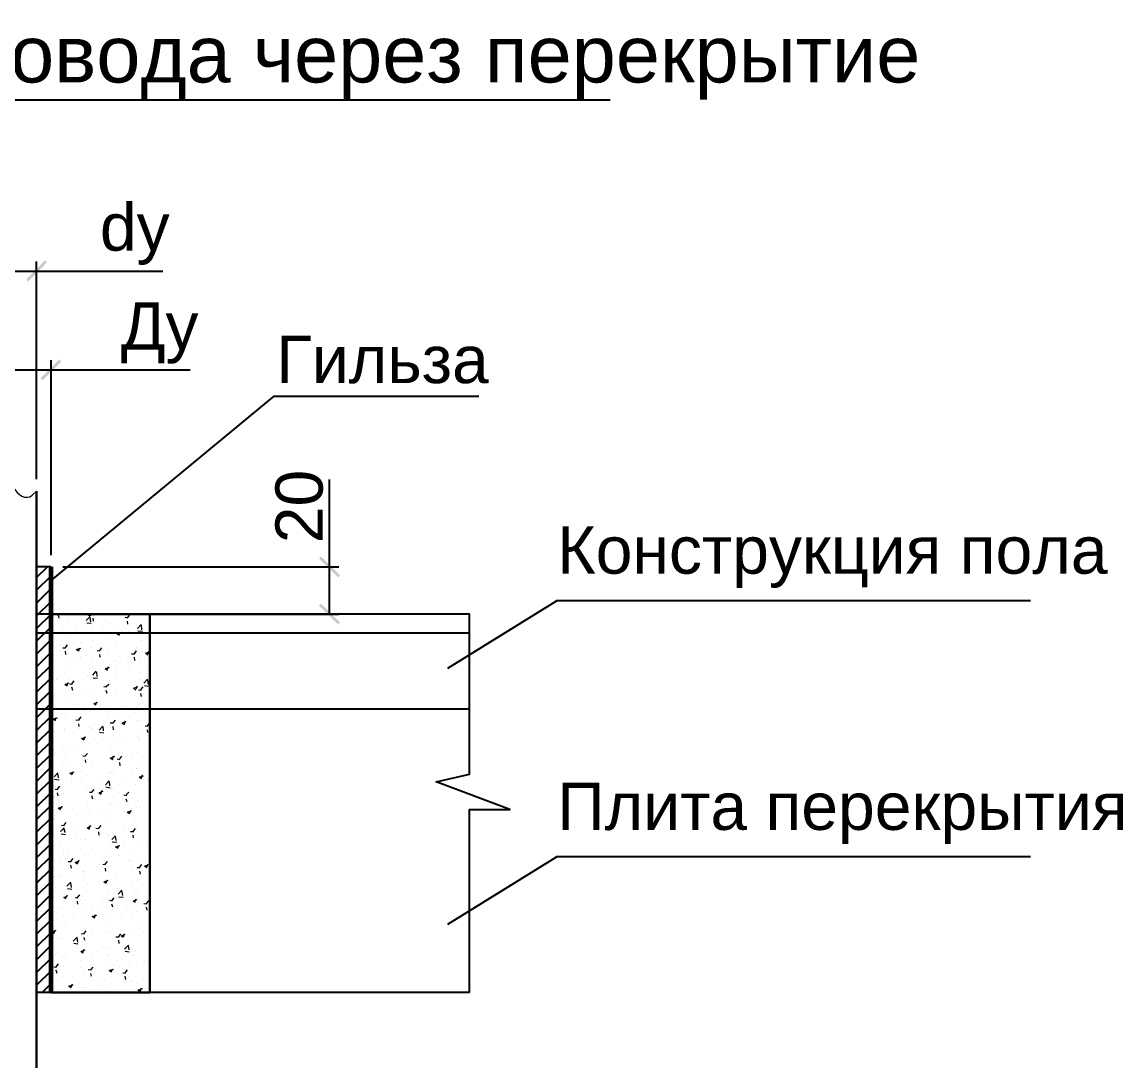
# Model space of a CAD drawing. Header units: millimetres. Extents: x -10178924 to 11692288, y -947381 to 58396.
# Drawn here: x 349782 to 355601, y -570856 to -565325 of the extents above; entities that cross this region are included whole.
import ezdxf

# ---------------------------------------------------------------- set-up
doc = ezdxf.new("R2010")
doc.units = ezdxf.units.MM
for name, color, linetype in [('1_Сущ. кусты', 7, 'Continuous'), ('PDF __В1 Т3 Т4', 7, 'Continuous'), ('PDF __надписи_вода', 7, 'Continuous'), ('PDF _MONOLIT', 7, 'Continuous'), ('PDF _OTDELKA', 7, 'Continuous')]:
    doc.layers.add(name, color=color, linetype=linetype)
doc.layers.add('PDF _0', color=7, linetype='Continuous', lineweight=9)
doc.layers.add('PDF _Текст', color=7, linetype='Continuous', lineweight=5)
doc.styles.add('PDF Arial', font='arial.ttf')

msp = doc.modelspace()

# ---------------------------------------------------------------- hatches: boundary and pattern name
at = {"layer": '1_Сущ. кусты', "transparency": 33554661}
h = msp.add_hatch(dxfattribs=at)
h.set_pattern_fill('ANSI31', color=256, scale=15)
h.set_pattern_definition([(45, (-1713127.41, -1031776.07), (-33.6759605, 33.6759605), [])])
h.paths.add_polyline_path([(349859.2, -570456.2), (349935.4, -570456.2), (349935.4, -568206.1), (349859.2, -568206.1)])

# ---------------------------------------------------------------- linework, layer by layer
for p, q in [((349935.4, -568206.1), (349859.2, -568206.1)), ((349935.4, -570456.2), (349859.2, -570456.2))]:
    msp.add_line(p, q)
at = {"layer": 'PDF _0', "transparency": 33554559}
for points in [[(349804.2, -566686.3), (349814.8, -566696.9), (349903.7, -566584.7)], [(349814.8, -566696.9), (349903.7, -566584.7), (349914.2, -566595.3)], [(349880.4, -567209.2), (349891, -567219.7), (349979.9, -567109.7)], [(349891, -567219.7), (349979.9, -567109.7), (349990.4, -567120.3)], [(351463.6, -568250.6), (351351.5, -568161.7), (351362, -568151.1)], [(351453.1, -568261.2), (351463.6, -568250.6), (351351.5, -568161.7)], [(351362, -568400.9), (351351.5, -568411.4), (351463.6, -568500.3)], [(351351.5, -568411.4), (351463.6, -568500.3), (351453.1, -568510.9)]]:
    msp.add_solid(points, dxfattribs=at)
at = {"layer": 'PDF __В1 Т3 Т4', "lineweight": 60}
for p, q in [((349935.4, -568326.8), (349935.4, -568206.1)), ((349935.4, -570456.2), (349935.4, -568326.8))]:
    msp.add_line(p, q, dxfattribs=at)
at = {"layer": 'PDF __В1 Т3 Т4', "lineweight": 20}
for points in [[(349660.2, -567806.1), (349687.8, -567782.8), (349700.5, -567776.4), (349711, -567774.3), (349723.7, -567776.4), (349734.3, -567787), (349755.5, -567812.4), (349768.2, -567823), (349780.9, -567831.5), (349795.7, -567837.8), (349810.5, -567837.8), (349823.2, -567835.7), (349835.9, -567827.2), (349859.2, -567806.1)], [(349977.7, -568477.1), (349975.6, -568462.2)], [(350026.4, -568483.4), (350026.4, -568483.4)], [(350121.7, -568489.8), (350140.7, -568470.7)], [(350130.1, -568458), (350142.8, -568466.5)], [(350136.5, -568458), (350138.6, -568455.9)], [(350145, -568496.1), (350142.8, -568472.8)], [(350145, -568464.4), (350147.1, -568455.9)], [(350145, -568458), (350159.8, -568460.1)], [(350157.7, -568458), (350157.7, -568455.9)], [(350157.7, -568464.4), (350157.7, -568464.4)], [(350159.8, -568494), (350157.7, -568477.1)], [(350227.5, -568494), (350227.5, -568494)], [(350322.8, -568481.3), (350322.8, -568481.3)], [(350327, -568472.8), (350341.8, -568474.9)], [(350339.7, -568474.9), (350352.4, -568460.1)], [(350341.8, -568508.8), (350339.7, -568494)], [(350399, -568479.2), (350399, -568479.2)], [(349935.4, -568530), (349935.4, -568534.2), (349939.6, -568532.1)], [(349935.4, -568532.1), (349935.4, -568532.1)], [(349954.5, -568555.4), (349954.5, -568555.4)], [(350003.1, -568523.6), (350003.1, -568523.6)], [(350070.9, -568538.4), (350070.9, -568538.4)], [(350102.6, -568530), (350102.6, -568530)], [(350123.8, -568502.5), (350147.1, -568504.6)], [(350155.5, -568549), (350155.5, -568549)], [(350164, -568502.5), (350164, -568502.5)], [(350206.3, -568542.7), (350206.3, -568542.7)], [(350250.8, -568504.6), (350250.8, -568504.6)], [(350282.5, -568559.6), (350295.2, -568568.1)], [(350284.7, -568530), (350284.7, -568530)], [(350286.8, -568559.6), (350297.4, -568557.5), (350305.8, -568553.3)], [(350295.2, -568566), (350299.5, -568557.5), (350301.6, -568551.1)], [(350343.9, -568549), (350343.9, -568549)], [(350392.6, -568532.1), (350411.7, -568510.9)], [(350394.7, -568544.8), (350418, -568546.9)], [(350415.9, -568538.4), (350413.8, -568513)], [(350413.8, -568513), (350413.8, -568513)], [(350022.2, -568568.1), (350022.2, -568568.1)], [(350096.3, -568604.1), (350096.3, -568604.1)], [(350159.8, -568595.6), (350159.8, -568595.6)], [(350257.1, -568582.9), (350257.1, -568582.9)], [(350282.5, -568614.6), (350282.5, -568614.6)], [(350411.7, -568597.7), (350411.7, -568597.7)], [(350418, -568561.7), (350418, -568561.7)], [(349937.5, -568625.2), (349937.5, -568625.2)], [(349996.8, -568633.7), (350011.6, -568633.7), (350022.2, -568618.9)], [(350013.7, -568669.7), (350011.6, -568652.7)], [(350020.1, -568650.6), (350020.1, -568650.6)], [(350022.2, -568667.6), (350022.2, -568667.6)], [(350068.8, -568642.2), (350081.5, -568650.6)], [(350075.1, -568642.2), (350092, -568635.8)], [(350081.5, -568648.5), (350087.8, -568633.7)], [(350151.3, -568631.6), (350151.3, -568631.6)], [(350157.7, -568673.9), (350157.7, -568673.9)], [(350178.8, -568648.5), (350193.6, -568650.6)], [(350193.6, -568648.5), (350204.2, -568633.7)], [(350195.8, -568684.5), (350193.6, -568669.7)], [(350240.2, -568657), (350240.2, -568657)], [(350350.3, -568661.2), (350350.3, -568661.2)], [(350360.9, -568665.4), (350375.7, -568665.4), (350386.3, -568650.6)], [(350388.4, -568631.6), (350388.4, -568631.6)], [(350413.8, -568652.7), (350413.8, -568652.7)], [(350434.9, -568661.2), (350447.6, -568671.8)], [(350439.2, -568661.2), (350456.1, -568654.9)], [(350447.6, -568667.6), (350451.9, -568652.7)], [(349939.6, -568695.1), (349939.6, -568695.1)], [(349943.9, -568707.8), (349943.9, -568707.8)], [(350030.7, -568703.5), (350030.7, -568703.5)], [(350075.1, -568701.4), (350075.1, -568701.4)], [(350092, -568682.4), (350092, -568682.4)], [(350094.2, -568695.1), (350094.2, -568695.1)], [(350149.2, -568716.2), (350149.2, -568716.2)], [(350189.4, -568682.4), (350189.4, -568682.4)], [(350210.6, -568707.8), (350210.6, -568707.8)], [(350278.3, -568699.3), (350278.3, -568699.3)], [(350293.1, -568678.1), (350293.1, -568678.1)], [(350301.6, -568712), (350301.6, -568712)], [(350346, -568714.1), (350346, -568714.1)], [(350377.8, -568701.4), (350375.7, -568684.5)], [(350407.4, -568682.4), (350407.4, -568682.4)], [(350428.6, -568684.5), (350428.6, -568684.5)], [(350449.8, -568686.6), (350449.8, -568686.6)], [(350005.3, -568762.8), (350005.3, -568762.8)], [(350018, -568735.3), (350018, -568735.3)], [(350123.8, -568781.9), (350123.8, -568781.9)], [(350153.4, -568737.4), (350153.4, -568737.4)], [(350155.5, -568779.7), (350174.6, -568758.6)], [(350157.7, -568792.4), (350180.9, -568794.6)], [(350178.8, -568786.1), (350176.7, -568760.7)], [(350221.2, -568743.8), (350233.9, -568752.2)], [(350225.4, -568743.8), (350244.4, -568737.4)], [(350233.9, -568750.1), (350238.1, -568735.3)], [(350276.2, -568784), (350276.2, -568784)], [(350282.5, -568760.7), (350282.5, -568760.7)], [(350348.2, -568752.2), (350348.2, -568752.2)], [(350405.3, -568767), (350405.3, -568767)], [(350443.4, -568739.5), (350443.4, -568739.5)], [(349962.9, -568803), (349962.9, -568803)], [(349971.4, -568796.7), (349971.4, -568796.7)], [(350007.4, -568826.3), (350020.1, -568834.8)], [(350011.6, -568826.3), (350030.7, -568820)], [(350013.7, -568820), (350013.7, -568820)], [(350020.1, -568832.7), (350026.4, -568817.8)], [(350026.4, -568794.6), (350026.4, -568794.6)], [(350032.8, -568824.2), (350047.6, -568826.3)], [(350045.5, -568824.2), (350058.2, -568809.4)], [(350049.7, -568860.2), (350045.5, -568843.2)], [(350106.9, -568803), (350106.9, -568803)], [(350145, -568800.9), (350145, -568800.9)], [(350214.8, -568839), (350229.6, -568841.1)], [(350227.5, -568839), (350240.2, -568826.3)], [(350242.3, -568807.3), (350242.3, -568807.3)], [(350250.8, -568826.3), (350250.8, -568826.3)], [(350371.4, -568845.4), (350384.1, -568855.9)], [(350375.7, -568841.1), (350375.7, -568841.1)], [(350377.8, -568813.6), (350377.8, -568813.6)], [(350377.8, -568845.4), (350394.7, -568839)], [(350386.3, -568851.7), (350390.5, -568836.9)], [(350399, -568800.9), (350399, -568800.9)], [(350409.5, -568855.9), (350422.2, -568841.1)], [(350426.5, -568822.1), (350445.5, -568800.9)], [(350428.6, -568832.7), (350451.9, -568836.9)], [(350449.8, -568828.4), (350447.6, -568803)], [(349954.5, -568877.1), (349954.5, -568877.1)], [(349960.8, -568896.2), (349960.8, -568896.2)], [(350011.6, -568904.6), (350011.6, -568904.6)], [(350056.1, -568883.5), (350056.1, -568883.5)], [(350102.6, -568851.7), (350102.6, -568851.7)], [(350142.8, -568885.6), (350142.8, -568885.6)], [(350216.9, -568862.3), (350216.9, -568862.3)], [(350231.7, -568875), (350227.5, -568860.2)], [(350274.1, -568868.6), (350274.1, -568868.6)], [(350280.4, -568853.8), (350280.4, -568853.8)], [(350396.8, -568855.9), (350411.7, -568858.1)], [(350401.1, -568851.7), (350401.1, -568851.7)], [(350413.8, -568891.9), (350409.5, -568875)], [(349975.6, -568959.7), (349975.6, -568959.7)], [(350058.2, -568932.1), (350058.2, -568932.1)], [(350111.1, -568966), (350111.1, -568966)], [(350149.2, -568961.8), (350149.2, -568961.8)], [(350159.8, -568927.9), (350172.5, -568936.4)], [(350164, -568927.9), (350180.9, -568921.6)], [(350172.5, -568934.3), (350176.7, -568919.4)], [(350193.6, -568938.5), (350193.6, -568938.5)], [(350212.7, -568953.3), (350212.7, -568953.3)], [(350269.8, -568953.3), (350269.8, -568953.3)], [(350310.1, -568940.6), (350310.1, -568940.6)], [(350329.1, -568942.7), (350329.1, -568942.7)], [(350388.4, -568951.2), (350388.4, -568951.2)], [(350399, -568936.4), (350399, -568936.4)], [(349935.4, -569010.5), (349937.5, -569006.2)], [(349941.8, -569033.7), (349939.6, -569008.3)], [(349946, -569010.5), (349958.7, -569018.9)], [(349950.2, -569010.5), (349969.3, -569004.1)], [(349958.7, -569016.8), (349962.9, -569002)], [(349990.4, -568982.9), (349990.4, -568982.9)], [(350007.4, -568989.3), (350007.4, -568989.3)], [(350066.6, -569014.7), (350083.6, -569016.8)], [(350081.5, -569014.7), (350094.2, -568999.9)], [(350092, -569002), (350092, -569002)], [(350140.7, -568970.2), (350140.7, -568970.2)], [(350240.2, -568976.6), (350240.2, -568976.6)], [(350246.6, -568972.4), (350246.6, -568972.4)], [(350263.5, -569031.6), (350276.2, -569016.8)], [(350316.4, -569029.5), (350333.3, -569023.2)], [(350322.8, -569035.9), (350329.1, -569021)], [(350382, -568978.7), (350382, -568978.7)], [(350394.7, -569021), (350394.7, -569021)], [(350403.2, -569018.9), (350403.2, -569018.9)], [(350449.8, -569008.3), (350449.8, -569008.3)], [(349935.4, -569040.1), (349943.9, -569042.2)], [(349943.9, -569029.5), (349943.9, -569029.5)], [(350005.3, -569074), (350005.3, -569074)], [(350007.4, -569061.3), (350007.4, -569061.3)], [(350083.6, -569050.7), (350081.5, -569035.9)], [(350083.6, -569061.3), (350083.6, -569061.3)], [(350136.5, -569054.9), (350136.5, -569054.9)], [(350142.8, -569067.6), (350142.8, -569067.6)], [(350147.1, -569052.8), (350147.1, -569052.8)], [(350153.4, -569059.1), (350153.4, -569059.1)], [(350189.4, -569069.7), (350208.5, -569048.6)], [(350191.5, -569080.3), (350214.8, -569084.5)], [(350212.7, -569074), (350210.6, -569050.7)], [(350242.3, -569040.1), (350242.3, -569040.1)], [(350248.7, -569031.6), (350265.6, -569031.6)], [(350265.6, -569067.6), (350263.5, -569050.7)], [(350267.7, -569038), (350267.7, -569038)], [(350278.3, -569071.8), (350278.3, -569071.8)], [(350301.6, -569033.7), (350301.6, -569033.7)], [(350310.1, -569031.6), (350322.8, -569040.1)], [(350413.8, -569078.2), (350413.8, -569078.2)], [(350432.8, -569046.4), (350447.6, -569048.6)], [(350445.5, -569046.4), (350458.2, -569031.6)], [(350447.6, -569082.4), (350445.5, -569067.6)], [(350005.3, -569084.5), (350005.3, -569084.5)], [(350096.3, -569112.1), (350109, -569120.5)], [(350102.6, -569112.1), (350119.6, -569105.7)], [(350111.1, -569118.4), (350115.3, -569103.6)], [(350134.4, -569139.6), (350134.4, -569139.6)], [(350176.7, -569141.7), (350176.7, -569141.7)], [(350263.5, -569122.6), (350263.5, -569122.6)], [(350335.5, -569120.5), (350335.5, -569120.5)], [(350392.6, -569105.7), (350392.6, -569105.7)], [(350396.8, -569122.6), (350396.8, -569122.6)], [(350401.1, -569112.1), (350401.1, -569112.1)], [(349935.4, -569190.4), (349946, -569175.6)], [(349935.4, -569192.5), (349935.4, -569192.5)], [(349954.5, -569198.8), (349954.5, -569198.8)], [(349958.7, -569190.4), (349958.7, -569190.4)], [(350001, -569158.6), (350001, -569158.6)], [(350015.8, -569162.9), (350015.8, -569162.9)], [(350079.3, -569154.4), (350079.3, -569154.4)], [(350094.2, -569196.7), (350094.2, -569196.7)], [(350102.6, -569173.4), (350102.6, -569173.4)], [(350115.3, -569205.2), (350128, -569192.5)], [(350250.8, -569148), (350250.8, -569148)], [(350388.4, -569190.4), (350388.4, -569190.4)], [(350428.6, -569198.8), (350428.6, -569198.8)], [(349937.5, -569226.4), (349935.4, -569211.5)], [(349998.9, -569243.3), (349998.9, -569243.3)], [(350011.6, -569224.2), (350011.6, -569224.2)], [(350013.7, -569253.9), (350013.7, -569253.9)], [(350102.6, -569205.2), (350117.4, -569207.3)], [(350109, -569241.2), (350109, -569241.2)], [(350119.6, -569241.2), (350117.4, -569226.4)], [(350130.1, -569224.2), (350130.1, -569224.2)], [(350147.1, -569230.6), (350147.1, -569230.6)], [(350229.6, -569203.1), (350229.6, -569203.1)], [(350248.7, -569215.8), (350261.4, -569224.2)], [(350252.9, -569215.8), (350272, -569207.3)], [(350261.4, -569220), (350267.7, -569205.2)], [(350261.4, -569207.3), (350261.4, -569207.3)], [(350269.8, -569220), (350269.8, -569220)], [(350282.5, -569236.9), (350282.5, -569236.9)], [(350284.7, -569222.1), (350299.5, -569224.2)], [(350299.5, -569222.1), (350310.1, -569207.3)], [(350301.6, -569258.1), (350299.5, -569241.2)], [(350333.3, -569211.5), (350333.3, -569211.5)], [(350365.1, -569207.3), (350365.1, -569207.3)], [(350418, -569243.3), (350418, -569243.3)], [(349950.2, -569262.3), (349950.2, -569262.3)], [(349952.3, -569317.4), (349971.4, -569296.2)], [(349975.6, -569321.6), (349971.4, -569298.3)], [(350034.9, -569296.2), (350047.6, -569304.7)], [(350041.2, -569296.2), (350058.2, -569289.9)], [(350047.6, -569302.6), (350053.9, -569287.7)], [(350128, -569308.9), (350128, -569308.9)], [(350240.2, -569298.3), (350240.2, -569298.3)], [(350257.1, -569292), (350257.1, -569292)], [(350265.6, -569311), (350265.6, -569311)], [(350363, -569298.3), (350363, -569298.3)], [(350386.3, -569275), (350386.3, -569275)], [(350388.4, -569272.9), (350388.4, -569272.9)], [(350405.3, -569317.4), (350424.4, -569311)], [(350413.8, -569323.7), (350418, -569306.8)], [(349943.9, -569349.1), (349943.9, -569349.1)], [(349946, -569353.4), (349946, -569353.4)], [(349954.5, -569328), (349977.7, -569332.2)], [(349969.3, -569380.9), (349982, -569366.1)], [(349994.7, -569328), (349994.7, -569328)], [(350043.4, -569325.8), (350043.4, -569325.8)], [(350043.4, -569340.7), (350043.4, -569340.7)], [(350092, -569323.7), (350092, -569323.7)], [(350178.8, -569332.2), (350178.8, -569332.2)], [(350202.1, -569319.5), (350202.1, -569319.5)], [(350223.3, -569359.7), (350242.3, -569338.5)], [(350225.4, -569370.3), (350248.7, -569374.5)], [(350246.6, -569363.9), (350244.4, -569340.7)], [(350299.5, -569355.5), (350299.5, -569355.5)], [(350314.3, -569336.4), (350314.3, -569336.4)], [(350382, -569359.7), (350382, -569359.7)], [(350401.1, -569317.4), (350413.8, -569325.8)], [(350447.6, -569330.1), (350447.6, -569330.1)], [(350449.8, -569342.8), (350449.8, -569342.8)], [(349956.6, -569380.9), (349971.4, -569383)], [(349973.5, -569416.9), (349969.3, -569402)], [(349992.6, -569412.6), (349992.6, -569412.6)], [(350003.1, -569406.3), (350003.1, -569406.3)], [(350123.8, -569393.6), (350123.8, -569393.6)], [(350136.5, -569421.1), (350136.5, -569421.1)], [(350138.6, -569397.8), (350153.4, -569397.8)], [(350151.3, -569380.9), (350151.3, -569380.9)], [(350151.3, -569397.8), (350164, -569383)], [(350155.5, -569433.8), (350151.3, -569416.9)], [(350187.3, -569399.9), (350200, -569408.4)], [(350191.5, -569399.9), (350210.6, -569391.5)], [(350200, -569404.2), (350204.2, -569389.3)], [(350200, -569412.6), (350200, -569412.6)], [(350255, -569376.6), (350255, -569376.6)], [(350295.2, -569399.9), (350295.2, -569399.9)], [(350320.6, -569412.6), (350335.5, -569414.7)], [(350333.3, -569412.6), (350346, -569397.8)], [(350456.1, -569378.8), (350456.1, -569378.8)], [(349973.5, -569480.4), (349986.2, -569488.8)], [(349975.6, -569442.3), (349975.6, -569442.3)], [(349977.7, -569480.4), (349996.8, -569474)], [(349986.2, -569486.7), (349992.6, -569471.9)], [(349992.6, -569455), (349992.6, -569455)], [(350047.6, -569488.8), (350047.6, -569488.8)], [(350121.7, -569478.2), (350121.7, -569478.2)], [(350130.1, -569461.3), (350130.1, -569461.3)], [(350248.7, -569469.8), (350248.7, -569469.8)], [(350250.8, -569459.2), (350250.8, -569459.2)], [(350265.6, -569467.7), (350265.6, -569467.7)], [(350337.6, -569448.6), (350333.3, -569433.8)], [(350379.9, -569444.4), (350379.9, -569444.4)], [(350388.4, -569478.2), (350388.4, -569478.2)], [(350396.8, -569444.4), (350396.8, -569444.4)], [(350401.1, -569471.9), (350401.1, -569471.9)], [(350454, -569469.8), (350454, -569469.8)], [(349952.3, -569520.6), (349952.3, -569520.6)], [(349988.3, -569497.3), (349988.3, -569497.3)], [(350068.8, -569520.6), (350068.8, -569520.6)], [(350100.5, -569495.2), (350100.5, -569495.2)], [(350132.3, -569512.1), (350132.3, -569512.1)], [(350183.1, -569495.2), (350183.1, -569495.2)], [(350229.6, -569499.4), (350229.6, -569499.4)], [(350248.7, -569543.9), (350248.7, -569543.9)], [(350318.5, -569501.5), (350318.5, -569501.5)], [(350337.6, -569501.5), (350350.3, -569510)], [(350343.9, -569501.5), (350360.9, -569495.2)], [(350352.4, -569507.9), (350356.6, -569493.1)], [(350377.8, -569529), (350377.8, -569529)], [(350454, -569507.9), (350454, -569507.9)], [(349943.9, -569584.1), (349943.9, -569584.1)], [(349986.2, -569582), (349986.2, -569582)], [(349986.2, -569605.2), (350005.3, -569586.2)], [(349990.4, -569571.4), (350005.3, -569573.5)], [(350005.3, -569571.4), (350015.8, -569558.7)], [(350009.5, -569611.6), (350005.3, -569588.3)], [(350007.4, -569607.4), (350005.3, -569592.5)], [(350079.3, -569590.4), (350079.3, -569590.4)], [(350117.4, -569562.9), (350117.4, -569562.9)], [(350125.9, -569584.1), (350138.6, -569592.5)], [(350130.1, -569584.1), (350147.1, -569575.6)], [(350138.6, -569588.3), (350142.8, -569573.5)], [(350161.9, -569598.9), (350161.9, -569598.9)], [(350172.5, -569588.3), (350189.4, -569590.4)], [(350187.3, -569588.3), (350200, -569573.5)], [(350189.4, -569624.3), (350187.3, -569607.4)], [(350214.8, -569596.8), (350214.8, -569596.8)], [(350322.8, -569577.7), (350322.8, -569577.7)], [(350350.3, -569601), (350350.3, -569601)], [(350354.5, -569605.2), (350371.4, -569605.2)], [(350369.3, -569605.2), (350382, -569590.4)], [(350386.3, -569571.4), (350386.3, -569571.4)], [(350386.3, -569594.7), (350386.3, -569594.7)], [(349988.3, -569617.9), (350011.6, -569622.2)], [(350003.1, -569620.1), (350003.1, -569620.1)], [(350066.6, -569611.6), (350066.6, -569611.6)], [(350089.9, -569645.5), (350089.9, -569645.5)], [(350115.3, -569647.6), (350115.3, -569647.6)], [(350238.1, -569620.1), (350238.1, -569620.1)], [(350244.4, -569628.5), (350244.4, -569628.5)], [(350257.1, -569647.6), (350276.2, -569628.5)], [(350259.3, -569660.3), (350282.5, -569662.4)], [(350280.4, -569653.9), (350276.2, -569630.6)], [(350371.4, -569639.1), (350369.3, -569624.3)], [(350373.6, -569613.7), (350373.6, -569613.7)], [(350415.9, -569658.2), (350415.9, -569658.2)], [(350447.6, -569651.8), (350447.6, -569651.8)], [(349935.4, -569721.7), (349935.4, -569721.7)], [(349941.8, -569670.9), (349941.8, -569670.9)], [(349984.1, -569666.6), (349984.1, -569666.6)], [(349998.9, -569713.2), (349998.9, -569713.2)], [(350028.5, -569719.5), (350028.5, -569719.5)], [(350096.3, -569700.5), (350096.3, -569700.5)], [(350151.3, -569702.6), (350151.3, -569702.6)], [(350242.3, -569713.2), (350242.3, -569713.2)], [(350255, -569679.3), (350255, -569679.3)], [(350276.2, -569685.7), (350288.9, -569694.1)], [(350282.5, -569685.7), (350299.5, -569679.3)], [(350288.9, -569692), (350295.2, -569677.2)], [(350299.5, -569677.2), (350299.5, -569677.2)], [(350318.5, -569670.9), (350318.5, -569670.9)], [(350371.4, -569698.4), (350371.4, -569698.4)], [(349948.1, -569749.2), (349948.1, -569749.2)], [(349979.9, -569751.3), (349979.9, -569751.3)], [(350003.1, -569728), (350003.1, -569728)], [(350026.4, -569764), (350041.2, -569764)], [(350039.1, -569764), (350051.8, -569749.2)], [(350062.4, -569768.2), (350075.1, -569776.7)], [(350068.8, -569768.2), (350085.7, -569759.8)], [(350077.2, -569772.5), (350081.5, -569757.6)], [(350083.6, -569753.4), (350083.6, -569753.4)], [(350111.1, -569732.2), (350111.1, -569732.2)], [(350164, -569725.9), (350164, -569725.9)], [(350189.4, -569778.8), (350189.4, -569778.8)], [(350208.5, -569778.8), (350223.3, -569780.9)], [(350219, -569759.8), (350219, -569759.8)], [(350221.2, -569778.8), (350233.9, -569764)], [(350252.9, -569770.3), (350252.9, -569770.3)], [(350299.5, -569732.2), (350299.5, -569732.2)], [(350348.2, -569757.6), (350348.2, -569757.6)], [(350354.5, -569766.1), (350354.5, -569766.1)], [(350396.8, -569766.1), (350396.8, -569766.1)], [(350403.2, -569795.7), (350415.9, -569780.9)], [(350432.8, -569787.3), (350451.9, -569780.9)], [(350434.9, -569736.5), (350434.9, -569736.5)], [(350441.3, -569793.6), (350447.6, -569778.8)], [(349977.7, -569836), (349977.7, -569836)], [(350028.5, -569800), (350028.5, -569800)], [(350043.4, -569800), (350039.1, -569783)], [(350100.5, -569816.9), (350100.5, -569816.9)], [(350109, -569816.9), (350109, -569816.9)], [(350225.4, -569814.8), (350223.3, -569800)], [(350240.2, -569797.9), (350240.2, -569797.9)], [(350248.7, -569791.5), (350248.7, -569791.5)], [(350367.2, -569783), (350367.2, -569783)], [(350390.5, -569795.7), (350405.3, -569795.7)], [(350407.4, -569831.7), (350405.3, -569814.8)], [(350428.6, -569787.3), (350441.3, -569795.7)], [(350441.3, -569838.1), (350441.3, -569838.1)], [(349952.3, -569842.3), (349952.3, -569842.3)], [(349977.7, -569848.7), (349977.7, -569848.7)], [(350018, -569895.2), (350039.1, -569874.1)], [(350043.4, -569901.6), (350039.1, -569876.2)], [(350113.2, -569855), (350113.2, -569855)], [(350121.7, -569878.3), (350121.7, -569878.3)], [(350185.2, -569871.9), (350185.2, -569871.9)], [(350214.8, -569869.8), (350227.5, -569878.3)], [(350221.2, -569869.8), (350238.1, -569863.5)], [(350227.5, -569876.2), (350233.9, -569861.4)], [(350236, -569882.5), (350236, -569882.5)], [(350250.8, -569861.4), (350250.8, -569861.4)], [(350282.5, -569859.2), (350282.5, -569859.2)], [(350365.1, -569867.7), (350365.1, -569867.7)], [(350386.3, -569865.6), (350386.3, -569865.6)], [(349960.8, -569899.5), (349960.8, -569899.5)], [(349973.5, -569920.6), (349973.5, -569920.6)], [(350001, -569952.4), (350013.7, -569960.8)], [(350007.4, -569952.4), (350024.3, -569943.9)], [(350013.7, -569956.6), (350020.1, -569941.8)], [(350022.2, -569907.9), (350045.5, -569910)], [(350062.4, -569954.5), (350077.2, -569956.6)], [(350075.1, -569954.5), (350087.8, -569939.7)], [(350104.7, -569901.6), (350104.7, -569901.6)], [(350238.1, -569941.8), (350238.1, -569941.8)], [(350257.1, -569971.4), (350269.8, -569956.6)], [(350291, -569937.6), (350310.1, -569916.4)], [(350293.1, -569950.3), (350316.4, -569952.4)], [(350314.3, -569943.9), (350310.1, -569918.5)], [(350360.9, -569950.3), (350360.9, -569950.3)], [(350375.7, -569937.6), (350375.7, -569937.6)], [(350386.3, -569916.4), (350386.3, -569916.4)], [(350439.2, -569929.1), (350439.2, -569929.1)], [(349941.8, -569992.6), (349941.8, -569992.6)], [(349971.4, -570005.3), (349971.4, -570005.3)], [(349982, -570013.8), (349982, -570013.8)], [(350056.1, -569979.9), (350056.1, -569979.9)], [(350064.5, -569984.1), (350064.5, -569984.1)], [(350077.2, -569990.5), (350075.1, -569973.5)], [(350089.9, -569967.2), (350089.9, -569967.2)], [(350102.6, -569986.2), (350102.6, -569986.2)], [(350119.6, -569971.4), (350119.6, -569971.4)], [(350200, -569990.5), (350200, -569990.5)], [(350214.8, -569958.7), (350214.8, -569958.7)], [(350233.9, -569967.2), (350233.9, -569967.2)], [(350244.4, -569969.3), (350259.3, -569971.4)], [(350261.4, -570005.3), (350257.1, -569990.5)], [(350299.5, -569998.9), (350299.5, -569998.9)], [(350335.5, -569996.8), (350335.5, -569996.8)], [(350367.2, -569971.4), (350379.9, -569979.9)], [(350371.4, -569971.4), (350390.5, -569965.1)], [(350379.9, -569977.8), (350384.1, -569963)], [(350426.5, -569986.2), (350441.3, -569988.4)], [(350439.2, -569986.2), (350451.9, -569971.4)], [(350443.4, -570022.2), (350439.2, -570005.3)], [(350447.6, -569973.5), (350447.6, -569973.5)], [(350003.1, -570049.7), (350003.1, -570049.7)], [(350051.8, -570070.9), (350051.8, -570070.9)], [(350100.5, -570070.9), (350100.5, -570070.9)], [(350117.4, -570020.1), (350117.4, -570020.1)], [(350149.2, -570058.2), (350149.2, -570058.2)], [(350151.3, -570024.3), (350151.3, -570024.3)], [(350153.4, -570054), (350166.1, -570062.4)], [(350157.7, -570054), (350176.7, -570047.6)], [(350166.1, -570060.3), (350170.4, -570045.5)], [(350229.6, -570051.9), (350229.6, -570051.9)], [(350252.9, -570024.3), (350252.9, -570024.3)], [(350307.9, -570037), (350307.9, -570037)], [(350358.7, -570034.9), (350358.7, -570034.9)], [(350371.4, -570028.6), (350371.4, -570028.6)], [(350390.5, -570030.7), (350390.5, -570030.7)], [(349935.4, -570121.7), (349939.6, -570115.4)], [(349943.9, -570136.5), (349962.9, -570128.1)], [(349952.3, -570140.8), (349958.7, -570125.9)], [(349967.2, -570090), (349967.2, -570090)], [(349988.3, -570079.4), (349988.3, -570079.4)], [(350013.7, -570113.2), (350013.7, -570113.2)], [(350111.1, -570145), (350121.7, -570130.2)], [(350149.2, -570119.6), (350149.2, -570119.6)], [(350246.6, -570113.2), (350246.6, -570113.2)], [(350284.7, -570125.9), (350284.7, -570125.9)], [(350305.8, -570130.2), (350305.8, -570130.2)], [(350354.5, -570119.6), (350354.5, -570119.6)], [(350394.7, -570087.8), (350394.7, -570087.8)], [(350401.1, -570117.5), (350401.1, -570117.5)], [(349939.6, -570136.5), (349952.3, -570145)], [(349950.2, -570164), (349950.2, -570164)], [(349965, -570172.5), (349965, -570172.5)], [(349986.2, -570172.5), (349986.2, -570172.5)], [(350051.8, -570185.2), (350073, -570164)], [(350077.2, -570191.6), (350073, -570166.2)], [(350081.5, -570159.8), (350081.5, -570159.8)], [(350096.3, -570145), (350111.1, -570147.1)], [(350096.3, -570153.5), (350096.3, -570153.5)], [(350098.4, -570138.6), (350098.4, -570138.6)], [(350113.2, -570181), (350111.1, -570166.2)], [(350227.5, -570136.5), (350227.5, -570136.5)], [(350242.3, -570138.6), (350242.3, -570138.6)], [(350278.3, -570161.9), (350293.1, -570161.9), (350303.7, -570147.1)], [(350295.2, -570197.9), (350293.1, -570181)], [(350305.8, -570155.6), (350316.4, -570164)], [(350310.1, -570155.6), (350327, -570149.2)], [(350318.5, -570161.9), (350322.8, -570147.1)], [(350420.1, -570132.3), (350420.1, -570132.3)], [(349965, -570244.5), (349965, -570244.5)], [(350056.1, -570195.8), (350077.2, -570200)], [(350092, -570238.1), (350104.7, -570246.6)], [(350094.2, -570238.1), (350094.2, -570238.1)], [(350096.3, -570238.1), (350115.3, -570231.8)], [(350104.7, -570244.5), (350109, -570229.7)], [(350174.6, -570238.1), (350174.6, -570238.1)], [(350223.3, -570221.2), (350223.3, -570221.2)], [(350238.1, -570229.7), (350238.1, -570229.7)], [(350322.8, -570227.5), (350343.9, -570206.4)], [(350327, -570238.1), (350348.2, -570242.4)], [(350335.5, -570217), (350335.5, -570217)], [(350348.2, -570231.8), (350343.9, -570208.5)], [(350352.4, -570204.3), (350352.4, -570204.3)], [(350384.1, -570238.1), (350384.1, -570238.1)], [(349960.8, -570257.2), (349960.8, -570257.2)], [(349962.9, -570320.7), (349975.6, -570305.9)], [(350013.7, -570259.3), (350013.7, -570259.3)], [(350018, -570278.3), (350018, -570278.3)], [(350089.9, -570288.9), (350089.9, -570288.9)], [(350100.5, -570248.7), (350100.5, -570248.7)], [(350153.4, -570284.7), (350153.4, -570284.7)], [(350221.2, -570305.9), (350221.2, -570305.9)], [(350236, -570255.1), (350236, -570255.1)], [(350236, -570263.5), (350236, -570263.5)], [(350288.9, -570288.9), (350288.9, -570288.9)], [(350348.2, -570288.9), (350348.2, -570288.9)], [(350371.4, -570261.4), (350371.4, -570261.4)], [(350424.4, -570295.3), (350424.4, -570295.3)], [(350428.6, -570295.3), (350428.6, -570295.3)], [(350445.5, -570295.3), (350445.5, -570295.3)], [(350456.1, -570259.3), (350458.2, -570259.3)], [(349941.8, -570314.3), (349941.8, -570314.3)], [(349948.1, -570358.8), (349948.1, -570358.8)], [(349950.2, -570320.7), (349965, -570322.8)], [(349958.7, -570341.8), (349958.7, -570341.8)], [(349967.2, -570356.7), (349962.9, -570339.7)], [(350089.9, -570322.8), (350089.9, -570322.8)], [(350109, -570337.6), (350109, -570337.6)], [(350132.3, -570335.5), (350147.1, -570337.6)], [(350145, -570337.6), (350157.7, -570322.8)], [(350149.2, -570371.5), (350145, -570356.7)], [(350149.2, -570346.1), (350149.2, -570346.1)], [(350172.5, -570329.1), (350172.5, -570329.1)], [(350242.3, -570339.7), (350255, -570348.2)], [(350248.7, -570339.7), (350265.6, -570333.4)], [(350255, -570346.1), (350261.4, -570331.3)], [(350267.7, -570316.4), (350267.7, -570316.4)], [(350297.4, -570320.7), (350297.4, -570320.7)], [(350314.3, -570352.4), (350329.1, -570354.5)], [(350327, -570352.4), (350339.7, -570337.6)], [(350001, -570371.5), (350001, -570371.5)], [(350028.5, -570422.3), (350041.2, -570430.8)], [(350034.9, -570422.3), (350051.8, -570415.9)], [(350043.4, -570428.6), (350047.6, -570413.8)], [(350049.7, -570377.8), (350049.7, -570377.8)], [(350087.8, -570407.5), (350087.8, -570407.5)], [(350185.2, -570384.2), (350185.2, -570384.2)], [(350202.1, -570418), (350202.1, -570418)], [(350216.9, -570390.5), (350216.9, -570390.5)], [(350320.6, -570390.5), (350320.6, -570390.5)], [(350331.2, -570388.4), (350327, -570371.5)], [(350346, -570373.6), (350346, -570373.6)], [(350360.9, -570396.9), (350360.9, -570396.9)], [(350394.7, -570409.6), (350394.7, -570409.6)], [(350424.4, -570388.4), (350424.4, -570388.4)], [(350456.1, -570396.9), (350456.1, -570396.9)], [(349954.5, -570426.5), (349954.5, -570426.5)], [(350041.2, -570439.2), (350041.2, -570439.2)], [(350102.6, -570456.2), (350106.9, -570454)], [(350104.7, -570430.8), (350104.7, -570430.8)], [(350106.9, -570456.2), (350106.9, -570456.2)], [(350246.6, -570435), (350246.6, -570435)], [(350394.7, -570443.5), (350407.4, -570451.9)], [(350399, -570443.5), (350418, -570435)], [(350407.4, -570447.7), (350413.8, -570432.9)]]:
    msp.add_lwpolyline(points, dxfattribs=at)
at = {"layer": 'PDF __В1 Т3 Т4', "lineweight": 30}
msp.add_lwpolyline([(349859.2, -567806.1), (349859.2, -570856.2)], dxfattribs=at)
msp.add_lwpolyline([(349935.4, -568455.9), (350458.2, -568455.9), (350458.2, -570456.2), (349935.4, -570456.2)], close=True, dxfattribs=at)
at = {"layer": 'PDF __В1 Т3 Т4', "lineweight": 25}
msp.add_lwpolyline([(349859.2, -570360.9), (349861.3, -570358.8)], dxfattribs=at)
at = {"layer": 'PDF __надписи_вода', "lineweight": 25}
for points in [[(345369.7, -565735.9), (352890.3, -565735.9)], [(349859.2, -567742.6), (349859.2, -566591.1)], [(349660.2, -566641.9), (349859.2, -566641.9), (350526, -566641.9)], [(349935.4, -568144.7), (349935.4, -567113.9)], [(349584, -567164.7), (349935.4, -567164.7), (350669.9, -567164.7)], [(349935.4, -568278.1), (351114.4, -567304.4), (352196, -567304.4)], [(351406.5, -568455.9), (351406.5, -568206.1), (351406.5, -567744.7)], [(349996.8, -568206.1), (351457.3, -568206.1)], [(352033, -568741.6), (352610.9, -568383.9), (355112.8, -568383.9)], [(349996.8, -568455.9), (351457.3, -568455.9)], [(352033, -570096.3), (352610.9, -569738.6), (355112.8, -569738.6)]]:
    msp.add_lwpolyline(points, dxfattribs=at)
at = {"layer": 'PDF _MONOLIT', "lineweight": 25}
for points in [[(349859.2, -568957.5), (352147.3, -568957.5)], [(352147.3, -570456.2), (349859.2, -570456.2)]]:
    msp.add_lwpolyline(points, dxfattribs=at)
at = {"layer": 'PDF _OTDELKA', "lineweight": 25}
for points in [[(352147.3, -570456.2), (352147.3, -569488.8), (352361.1, -569488.8), (351971.7, -569342.8), (352147.3, -569302.6), (352147.3, -568455.9), (349859.2, -568455.9)], [(352147.3, -568557.5), (349859.2, -568557.5)]]:
    msp.add_lwpolyline(points, dxfattribs=at)

# ---------------------------------------------------------------- texts
at = {"layer": 'PDF _Текст', "color": 7, "attachment_point": 7, "style": 'PDF Arial'}
for s, insert, char_height in [('Узел прохода трубопровода через перекрытие', (345369.7, -565735.2), 299.99), ('dу', (350193.6, -566609.6), 249.99), ('Ду', (350303.7, -567132.4), 249.99), ('Гильза', (351125, -567238.2), 249.99), ('Конструкция пола', (352610.9, -568317.7), 249.993), ('Плита перекрытия', (352610.9, -569672.5), 249.993)]:
    msp.add_mtext(s, dxfattribs=dict(at, insert=insert, char_height=char_height))
at = {"layer": 'PDF _Текст', "color": 7, "insert": (351374.8, -568081.2), "char_height": 249.99, "attachment_point": 7, "rotation": 90, "style": 'PDF Arial'}
msp.add_mtext('20', dxfattribs=at)

doc.saveas('drawing.dxf')
